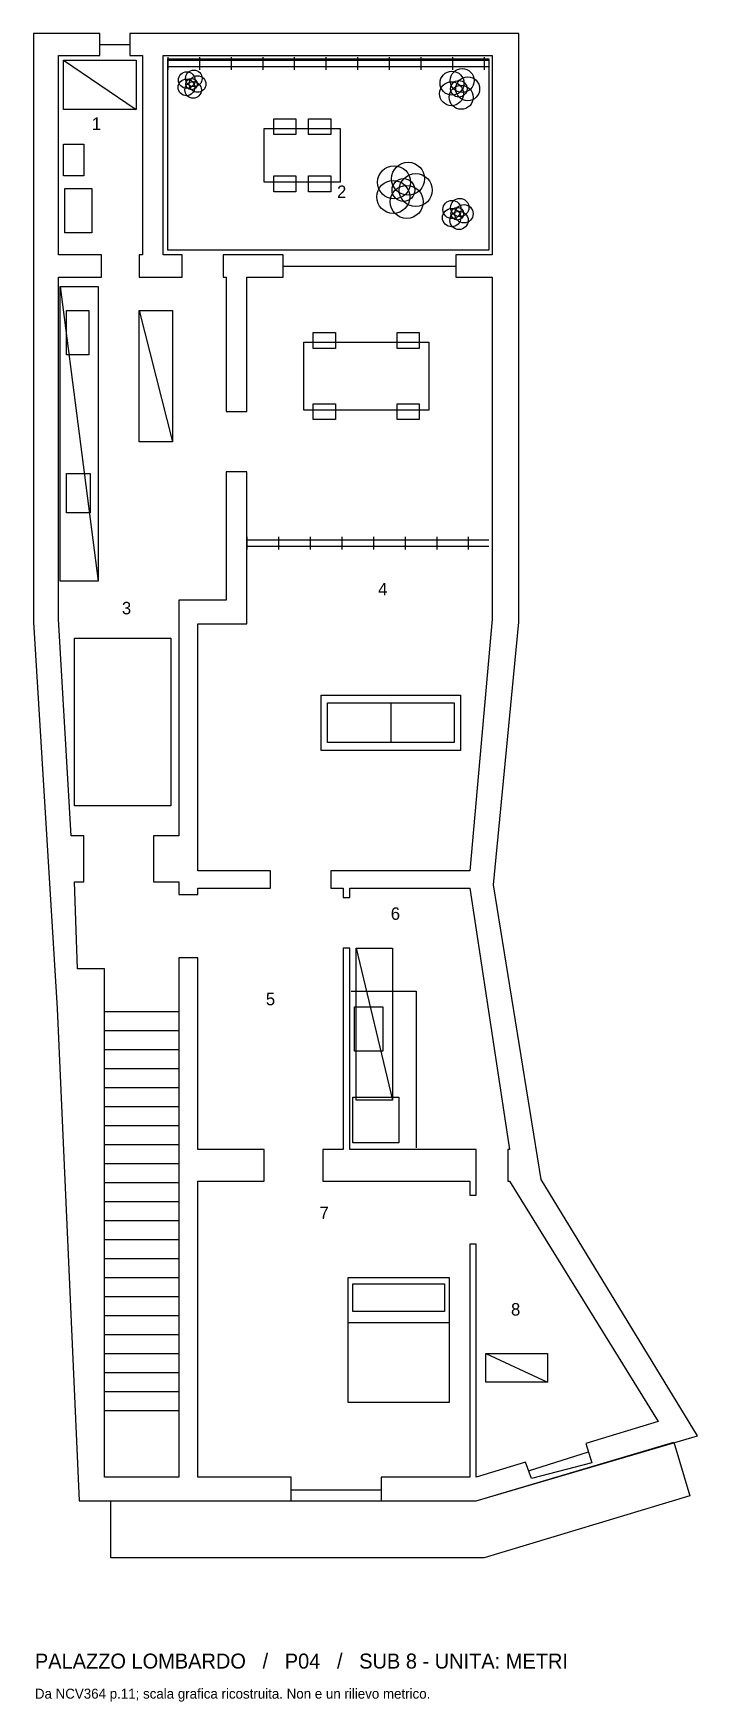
# Model space of a CAD drawing. Header units: metres. Extents: x 0 to 10.7, y -2.3 to 24.5.
import ezdxf

# ---------------------------------------------------------------- set-up
doc = ezdxf.new("R2010")
doc.units = ezdxf.units.M
for name, color, linetype in [('ARREDI_INDICATIVI', 32, 'Continuous'), ('ESTERNI', 8, 'Continuous'), ('FINESTRE', 4, 'Continuous'), ('MURI_CARTA', 7, 'Continuous'), ('PROPOSTA', 3, 'Continuous'), ('RIFERIMENTI', 5, 'Continuous'), ('SCALA', 8, 'Continuous'), ('VOLUME_ALTO', 30, 'Continuous')]:
    doc.layers.add(name, color=color, linetype=linetype)

msp = doc.modelspace()

# ---------------------------------------------------------------- linework, layer by layer
at = {"layer": 'ARREDI_INDICATIVI'}
for p, q in [((0.483, 24.028), (1.651, 23.241)), ((0.432, 20.396), (1.041, 15.672)), ((1.702, 20.015), (2.235, 17.907)), ((5.74, 13.716), (5.74, 13.081)), ((5.182, 9.779), (5.766, 7.341)), ((5.055, 3.773), (6.68, 3.773)), ((7.264, 3.277), (8.255, 2.819))]:
    msp.add_line(p, q, dxfattribs=at)
for points in [[(0.483, 24.028), (1.651, 24.028), (1.651, 23.241), (0.483, 23.241)], [(3.861, 23.089), (4.216, 23.089), (4.216, 22.835), (3.861, 22.835)], [(4.42, 23.089), (4.775, 23.089), (4.775, 22.835), (4.42, 22.835)], [(3.708, 22.936), (4.928, 22.936), (4.928, 22.073), (3.708, 22.073)], [(0.483, 22.682), (0.813, 22.682), (0.813, 22.174), (0.483, 22.174)], [(0.508, 21.971), (0.94, 21.971), (0.94, 21.26), (0.508, 21.26)], [(3.861, 22.174), (4.216, 22.174), (4.216, 21.92), (3.861, 21.92)], [(4.42, 22.174), (4.775, 22.174), (4.775, 21.92), (4.42, 21.92)], [(0.432, 20.396), (1.041, 20.396), (1.041, 15.672), (0.432, 15.672)], [(0.533, 20.015), (0.889, 20.015), (0.889, 19.304), (0.533, 19.304)], [(1.702, 20.015), (2.235, 20.015), (2.235, 17.907), (1.702, 17.907)], [(4.496, 19.66), (4.851, 19.66), (4.851, 19.406), (4.496, 19.406)], [(5.842, 19.66), (6.198, 19.66), (6.198, 19.406), (5.842, 19.406)], [(4.343, 19.507), (6.35, 19.507), (6.35, 18.415), (4.343, 18.415)], [(4.496, 18.517), (4.851, 18.517), (4.851, 18.263), (4.496, 18.263)], [(5.842, 18.517), (6.198, 18.517), (6.198, 18.263), (5.842, 18.263)], [(0.533, 17.399), (0.914, 17.399), (0.914, 16.764), (0.533, 16.764)], [(4.623, 13.843), (6.858, 13.843), (6.858, 12.954), (4.623, 12.954)], [(4.724, 13.716), (6.756, 13.716), (6.756, 13.081), (4.724, 13.081)], [(5.182, 9.779), (5.766, 9.779), (5.766, 7.341), (5.182, 7.341)], [(5.156, 8.839), (5.613, 8.839), (5.613, 8.128), (5.156, 8.128)], [(5.131, 7.391), (5.867, 7.391), (5.867, 6.655), (5.131, 6.655)], [(5.055, 4.496), (6.68, 4.496), (6.68, 2.489), (5.055, 2.489)], [(5.131, 4.394), (6.604, 4.394), (6.604, 3.953), (5.131, 3.953)], [(7.264, 3.277), (8.255, 3.277), (8.255, 2.819), (7.264, 2.819)]]:
    msp.add_lwpolyline(points, close=True, dxfattribs=at)
for centre, radius in [((2.464, 23.71), 0.133), ((2.577, 23.738), 0.133), ((6.723, 23.661), 0.192), ((6.886, 23.703), 0.192), ((2.458, 23.593), 0.133), ((2.566, 23.553), 0.133), ((2.54, 23.647), 0.0914), ((2.638, 23.647), 0.133), ((6.715, 23.492), 0.192), ((6.871, 23.434), 0.192), ((6.833, 23.571), 0.132), ((6.975, 23.571), 0.192), ((5.792, 22.07), 0.265), ((6.018, 22.128), 0.265), ((5.78, 21.836), 0.265), ((5.996, 21.756), 0.265), ((5.944, 21.946), 0.183), ((6.14, 21.946), 0.265), ((6.723, 21.634), 0.147), ((6.848, 21.666), 0.147), ((6.916, 21.565), 0.147), ((6.717, 21.504), 0.147), ((6.836, 21.459), 0.147), ((6.807, 21.565), 0.102)]:
    msp.add_circle(centre, radius, dxfattribs=at)
at = {"layer": 'ESTERNI'}
msp.add_lwpolyline([(1.245, 0.914), (7.112, 0.914), (10.287, 1.854), (10.541, 0.991), (7.239, 0), (1.245, 0)], close=True, dxfattribs=at)
at = {"layer": 'FINESTRE'}
for p, q in [((1.067, 24.282), (1.549, 24.282)), ((4.013, 20.726), (6.782, 20.726)), ((7.95, 1.397), (8.915, 1.702)), ((4.14, 1.092), (5.588, 1.092))]:
    msp.add_line(p, q, dxfattribs=at)
at = {"layer": 'MURI_CARTA'}
for points in [[(0, 24.46), (0, 15.011), (0.381, 8.814), (0.737, 0.914), (4.14, 0.914), (4.14, 1.295), (2.642, 1.295), (2.642, 6.045), (3.708, 6.045), (3.708, 6.553), (2.642, 6.553), (2.642, 9.627), (2.337, 9.627), (2.337, 1.295), (1.143, 1.295), (1.143, 9.449), (0.711, 9.449), (0.66, 10.846), (0.813, 10.846), (0.813, 11.582), (0.61, 11.582), (0.406, 15.062), (0.406, 20.549), (1.092, 20.549), (1.092, 20.904), (0.406, 20.904), (0.406, 24.105), (1.067, 24.105), (1.067, 24.46)], [(7.112, 0.914), (10.668, 1.956), (8.153, 6.071), (7.391, 10.795), (7.798, 15.011), (7.798, 24.46), (1.549, 24.46), (1.549, 24.105), (1.753, 24.105), (1.753, 20.904), (1.702, 20.904), (1.702, 20.549), (2.388, 20.549), (2.388, 20.904), (2.083, 20.904), (2.083, 24.105), (7.366, 24.105), (7.366, 20.904), (6.782, 20.904), (6.782, 20.549), (7.366, 20.549), (7.366, 15.062), (7.01, 11.024), (4.775, 11.024), (4.775, 10.744), (4.978, 10.744), (4.978, 10.592), (5.08, 10.592), (5.08, 10.744), (7.01, 10.744), (7.645, 6.553), (7.62, 6.553), (7.62, 6.045), (7.645, 6.045), (10.033, 2.184), (8.872, 1.831), (8.966, 1.524), (8.001, 1.27), (7.904, 1.536), (7.112, 1.295), (7.112, 5.029), (7.01, 5.029), (7.01, 1.295), (5.588, 1.295), (5.588, 0.914)], [(3.429, 18.39), (3.429, 20.549), (4.013, 20.549), (4.013, 20.904), (3.048, 20.904), (3.048, 20.549), (3.099, 20.549), (3.099, 18.39)], [(1.93, 10.846), (2.337, 10.846), (2.337, 10.643), (2.642, 10.643), (2.642, 10.744), (3.81, 10.744), (3.81, 11.024), (2.642, 11.024), (2.642, 14.986), (3.429, 14.986), (3.429, 17.424), (3.099, 17.424), (3.099, 15.367), (2.337, 15.367), (2.337, 11.582), (1.93, 11.582)], [(4.648, 6.045), (7.01, 6.045), (7.01, 5.817), (7.112, 5.817), (7.112, 5.994), (7.112, 6.045), (7.112, 6.553), (5.08, 6.553), (5.08, 9.779), (4.978, 9.779), (4.978, 6.553), (4.648, 6.553)]]:
    msp.add_lwpolyline(points, close=True, dxfattribs=at)
at = {"layer": 'PROPOSTA'}
for p, q in [((2.159, 24.079), (2.159, 23.876)), ((2.159, 24.028), (7.315, 24.028)), ((2.159, 23.927), (7.315, 23.927)), ((2.667, 24.079), (2.667, 23.876)), ((3.175, 24.079), (3.175, 23.876)), ((3.683, 24.079), (3.683, 23.876)), ((4.191, 24.079), (4.191, 23.876)), ((4.699, 24.079), (4.699, 23.876)), ((5.207, 24.079), (5.207, 23.876)), ((5.715, 24.079), (5.715, 23.876)), ((6.223, 24.079), (6.223, 23.876)), ((6.731, 24.079), (6.731, 23.876)), ((7.239, 24.079), (7.239, 23.876)), ((3.429, 16.383), (3.429, 16.18)), ((3.429, 16.332), (7.315, 16.332)), ((3.937, 16.383), (3.937, 16.18)), ((4.445, 16.383), (4.445, 16.18)), ((4.953, 16.383), (4.953, 16.18)), ((5.461, 16.383), (5.461, 16.18)), ((5.969, 16.383), (5.969, 16.18)), ((6.477, 16.383), (6.477, 16.18)), ((6.985, 16.383), (6.985, 16.18)), ((3.429, 16.231), (7.315, 16.231)), ((5.105, 9.093), (6.147, 9.093)), ((6.147, 9.093), (6.147, 8.788)), ((6.147, 8.788), (6.147, 7.95)), ((6.147, 7.95), (6.147, 6.579))]:
    msp.add_line(p, q, dxfattribs=at)
msp.add_lwpolyline([(2.159, 24.054), (7.315, 24.054), (7.315, 20.98), (2.159, 20.98)], close=True, dxfattribs=at)
at = {"layer": 'SCALA'}
for p, q in [((1.143, 8.763), (2.337, 8.763)), ((1.143, 8.458), (2.337, 8.458)), ((1.143, 8.153), (2.337, 8.153)), ((1.143, 7.849), (2.337, 7.849)), ((1.143, 7.544), (2.337, 7.544)), ((1.143, 7.239), (2.337, 7.239)), ((1.143, 6.934), (2.337, 6.934)), ((1.143, 6.629), (2.337, 6.629)), ((1.143, 6.325), (2.337, 6.325)), ((1.143, 6.02), (2.337, 6.02)), ((1.143, 5.715), (2.337, 5.715)), ((1.143, 5.41), (2.337, 5.41)), ((1.143, 5.105), (2.337, 5.105)), ((1.143, 4.801), (2.337, 4.801)), ((1.143, 4.496), (2.337, 4.496)), ((1.143, 4.191), (2.337, 4.191)), ((1.143, 3.886), (2.337, 3.886)), ((1.143, 3.581), (2.337, 3.581)), ((1.143, 3.277), (2.337, 3.277)), ((1.143, 2.972), (2.337, 2.972)), ((1.143, 2.667), (2.337, 2.667)), ((1.143, 2.362), (2.337, 2.362))]:
    msp.add_line(p, q, dxfattribs=at)
at = {"layer": 'VOLUME_ALTO'}
msp.add_line((0.66, 14.757), (2.21, 14.757), dxfattribs=at)
msp.add_lwpolyline([(0.66, 14.757), (2.21, 14.757), (2.21, 12.065), (0.66, 12.065)], close=True, dxfattribs=at)

# ---------------------------------------------------------------- texts
at = {"layer": 'RIFERIMENTI'}
for s, height, p in [('1', 0.2, (0.94, 22.911)), ('2', 0.2, (4.877, 21.819)), ('4', 0.2, (5.537, 15.443)), ('3', 0.2, (1.422, 15.138)), ('6', 0.2, (5.74, 10.236)), ('5', 0.2, (3.734, 8.865)), ('7', 0.2, (4.597, 5.436)), ('8', 0.2, (7.671, 3.886)), ('PALAZZO LOMBARDO   /   P04   /   SUB 8 - UNITA: METRI', 0.24, (0.025, -1.778)), ('Da NCV364 p.11; scala grafica ricostruita. Non e un rilievo metrico.', 0.16, (0.025, -2.261))]:
    msp.add_text(s, height=height, dxfattribs=at).set_placement(p)

doc.saveas('drawing.dxf')
